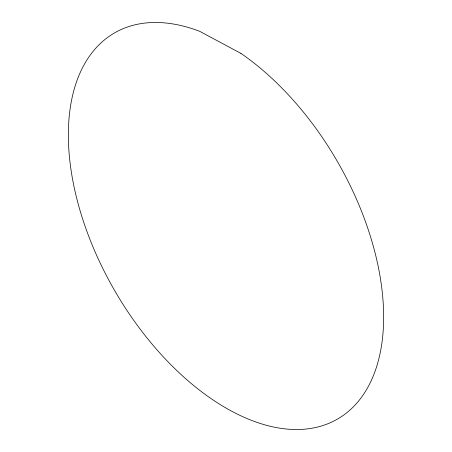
<?xml version="1.0" encoding="UTF-8"?>
<svg xmlns="http://www.w3.org/2000/svg" width="452" height="452" viewBox="0 0 452 452"><rect width="100%" height="100%" fill="white"/><g stroke="black" fill="none" stroke-linecap="round" stroke-linejoin="round"><path stroke-width="0.68" d="M240.882 53.37L199.756 31.352A222.949 128.718 60 0 0 96.208 254.391A222.949 128.718 60 0 0 361.95 396.653A222.949 128.718 60 0 0 240.882 53.37"/></g></svg>
